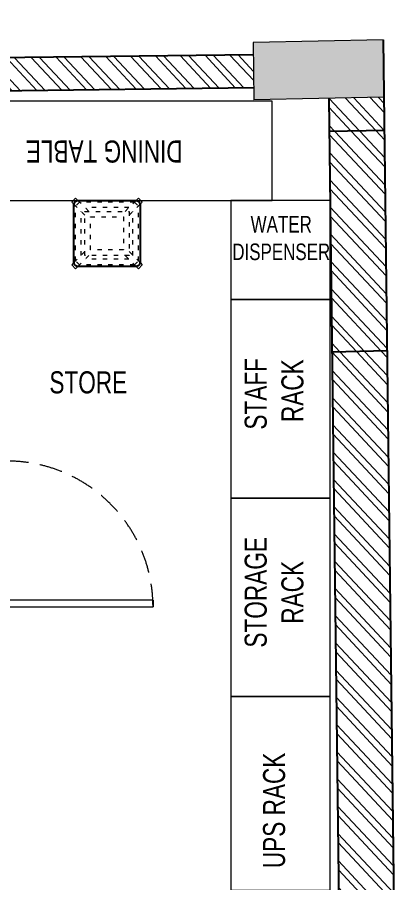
# Model space of a CAD drawing. Header units: feet. Extents: x 3470104 to 3486666, y -5473299 to -5466804.
# Drawn here: x 3484926 to 3486666, y -5470727 to -5466804 of the extents above; entities that cross this region are included whole.
import ezdxf

# ---------------------------------------------------------------- set-up
doc = ezdxf.new("R2010")
doc.units = ezdxf.units.FT
doc.header["$LTSCALE"] = 33
doc.header["$MEASUREMENT"] = 0
doc.linetypes.add('ACAD_ISO03W100', pattern=[30, 12, -18])
doc.linetypes.add('HIDDEN2', pattern=[4.7625, 3.175, -1.5875])
doc.layers.add('A-WALL', color=1, linetype='Continuous')
for name, color, linetype, lineweight in [('Column', 243, 'Continuous', 9), ('Door', 2, 'Continuous', 13), ('LENS-DOOR', 34, 'Continuous', 20), ('LENS-TEXT', 31, 'Continuous', 5), ('LENS_DIMENSION', 193, 'Continuous', 0), ('LENS_TEXT', 31, 'Continuous', 5), ('LK-FF&E WALL', 1, 'Continuous', 9), ('LN-ELEVATION-1', 81, 'Continuous', 25), ('LN-ELEVATION-3', 125, 'Continuous', 18), ('LN-ELEVATION-5', 167, 'Continuous', 5), ('LN-HATCH', 251, 'Continuous', 0)]:
    doc.layers.add(name, color=color, linetype=linetype, lineweight=lineweight)
doc.styles.add('LK TXT', font='GILC____.TTF', dxfattribs={"height": 100})
doc.styles.get("Standard").update_dxf_attribs({"font": 'GILC____.TTF'})
pattern_1 = [(313.1105193, (-2966736.33, 5457578.26), (60.7755651, 56.8937008), []), (313.1105193, (-2966737.62, 5457539.035), (60.7755651, 56.8937008), [])]

# ---------------------------------------------------------------- blocks, each defined once
blk = doc.blocks.new('A$C8114a132')
at = {"layer": 'Column'}
h = blk.add_hatch(color=8, dxfattribs=at)
h.dxf.hatch_style = 1
h.paths.add_polyline_path([(4661.8, -6164.8), (4658.7, -5914.8), (4308.6, -5914.8), (4311.7, -6164.8)])
h.paths.add_polyline_path([(6911.9, -6164.8), (6908.8, -5914.8), (6558.8, -5914.8), (6561.9, -6164.8)])
h.paths.add_polyline_path([(9902.2, -6164.8), (9899.1, -5914.8), (9549, -5914.8), (9552.2, -6164.8)])
h.paths.add_polyline_path([(9976.2, -135.9), (9973, 124.1), (9133.1, 113.7), (9136.3, -146.3)])
h.paths.add_polyline_path([(13352.4, -6164.8), (13349.3, -5914.8), (12999.3, -5914.8), (13002.4, -6164.8)])
h.paths.add_polyline_path([(16485.7, -50.2), (16482.4, 209.8), (15892.5, 197.8), (15895.8, -62.2)])
h.paths.add_polyline_path([(3686.7, -214.1), (3683.5, 45.8), (3323.5, 41.4), (3326.7, -218.6)])
h.paths.add_polyline_path([(1819, -536.6), (1681.7, 312.4), (1418.8, 309.1), (1556.1, -539.8)])
h.paths.add_polyline_path([(2729.1, -6164.8), (2626.4, -5529.8), (2363.8, -5534.9), (2465.7, -6164.8)])
at = {"layer": 'LN-HATCH'}
h = blk.add_hatch(dxfattribs=at)
h.set_pattern_fill('ANSI32', color=256, scale=222, angle=268.1105)
h.set_pattern_definition(pattern_1)
h.paths.add_polyline_path([(3326.1, -163.6), (3324.2, -13.6), (1737.6, -33.4), (1761.8, -183.1)])
h.paths.add_polyline_path([(9135.6, -91.3), (9133.7, 58.7), (3684.2, -9.2), (3686, -159.1)])
h.paths.add_polyline_path([(15895.1, -7.2), (15893.2, 142.8), (9973.7, 69.1), (9975.5, -80.9)])
h = blk.add_hatch(dxfattribs=at)
h.set_pattern_fill('ANSI32', color=256, scale=222, angle=268.1105)
h.set_pattern_definition(pattern_1)
h.paths.add_polyline_path([(4311.7, -6164.8), (4308.6, -5914.8), (2688.6, -5914.8), (2729.1, -6164.8)])
h.paths.add_polyline_path([(6561.9, -6164.8), (6558.8, -5914.8), (4658.7, -5914.8), (4661.8, -6164.8)])
h.paths.add_polyline_path([(9552.2, -6164.8), (9549, -5914.8), (6908.8, -5914.8), (6911.9, -6164.8)])
h.paths.add_polyline_path([(13002.4, -6164.8), (12999.3, -5914.8), (11567.7, -5914.8), (10742.7, -5925.1), (10742.6, -5914.8), (9899.1, -5914.8), (9902.2, -6164.8)])
h.paths.add_polyline_path([(16237.6, -205.3), (16487.5, -200.2), (16485.7, -50.2), (16235.7, -55.3)])
h.paths.add_polyline_path([(16500, -1200.1), (16250, -1205.2), (16308.6, -5914.8), (13349.3, -5914.8), (13352.4, -6164.8), (16561.8, -6164.8)])
h = blk.add_hatch(dxfattribs=at)
h.set_pattern_fill('ANSI32', color=256, scale=222, angle=268.1105)
h.set_pattern_definition(pattern_1)
h.paths.add_polyline_path([(16500, -1200.1), (16487.5, -200.2), (16237.6, -205.3), (16250, -1205.2)])
at = {"layer": 'A-WALL'}
for p, q in [((16482.4, 209.8), (16561.8, -6164.8)), ((15893.2, 142.8), (9973.7, 69.1)), ((15895.1, -7.2), (9975.5, -80.9)), ((16235.7, -55.3), (16308.6, -5914.8)), ((16488.7, -200.2), (16237.6, -205.3)), ((16500, -1200.1), (16250, -1205.2))]:
    blk.add_line(p, q, dxfattribs=at)
at = {"layer": 'Column'}
for p, q in [((16482.4, 209.8), (15892.5, 197.8)), ((15892.5, 197.8), (15895.8, -62.2)), ((16485.7, -50.2), (15895.8, -62.2))]:
    blk.add_line(p, q, dxfattribs=at)
blk = doc.blocks.new('*U44')
at = {"layer": 'LENS-DOOR'}
for p, q in [((548121.7, 1779235.3), (548121.7, 1778573.8)), ((548121.7, 1779235.3), (548153, 1779235.3)), ((548153, 1778573.8), (548153, 1779235.3)), ((547452.5, 1778573.8), (547488.9, 1778573.8)), ((547452.5, 1778568.6), (547452.5, 1778573.8)), ((547488.9, 1778539.9), (547488.9, 1778573.8)), ((548121.7, 1778573.8), (548153, 1778573.8)), ((548192.1, 1778573.8), (548155.6, 1778573.8)), ((548155.6, 1778539.9), (548155.6, 1778573.8)), ((548192.1, 1778568.6), (548192.1, 1778573.8)), ((547447.3, 1778568.6), (547452.5, 1778568.6)), ((547447.3, 1778484.1), (547447.3, 1778568.6)), ((547488.9, 1778539.9), (547499.3, 1778539.9)), ((547499.3, 1778478.9), (547499.3, 1778539.9)), ((548145.2, 1778478.9), (548145.2, 1778539.9)), ((548155.6, 1778539.9), (548145.2, 1778539.9)), ((548197.3, 1778568.6), (548192.1, 1778568.6)), ((548197.3, 1778484.1), (548197.3, 1778568.6)), ((547447.3, 1778484.1), (547452.5, 1778484.1)), ((547452.5, 1778478.9), (547452.5, 1778484.1)), ((547452.5, 1778478.9), (547499.3, 1778478.9)), ((548192.1, 1778478.9), (548145.2, 1778478.9)), ((548192.1, 1778478.9), (548192.1, 1778484.1)), ((548197.3, 1778484.1), (548192.1, 1778484.1))]:
    blk.add_line(p, q, dxfattribs=at)
at = {"layer": 'LENS-DOOR', "color": 7, "linetype": 'HIDDEN2'}
blk.add_ellipse((548153, 1778573.8), major_axis=(-661.5, 0), ratio=1, start_param=-1.570791, end_param=0.051209, dxfattribs=at)
blk = doc.blocks.new('Stool')
at = {"layer": 'LN-ELEVATION-1', "ltscale": 0.5}
blk.add_lwpolyline([(-130, 300), (130, 300, -0.414214), (150, 280), (150, 20, -0.414214), (130, 0), (-130, 0, -0.414214), (-150, 20), (-150, 280, -0.414214)], format="xyb", close=True, dxfattribs=at)
at = {"layer": 'LN-ELEVATION-3', "linetype": 'ACAD_ISO03W100', "ltscale": 0.05}
for p, q in [((-100, 232.3), (-142.4, 274.7)), ((-142.4, 274.7), (-142.4, 25.3)), ((-82.3, 250), (-124.7, 292.4)), ((-124.7, 292.4), (124.7, 292.4)), ((82.3, 250), (124.7, 292.4)), ((100, 232.3), (142.4, 274.7)), ((142.4, 274.7), (142.4, 25.3)), ((-117.4, 249.7), (-117.4, 50.3)), ((-99.7, 267.4), (99.7, 267.4)), ((117.4, 249.7), (117.4, 50.3)), ((-100, 67.7), (-142.4, 25.3)), ((-82.3, 50), (-124.7, 7.6)), ((82.3, 50), (124.7, 7.6)), ((100, 67.7), (142.4, 25.3)), ((-124.7, 7.6), (124.7, 7.6)), ((-99.7, 32.6), (99.7, 32.6))]:
    blk.add_line(p, q, dxfattribs=at)
for points in [[(-132.2, 299.9), (-124.7, 292.4), (-142.4, 274.7), (-149.9, 282.2)], [(132.2, 299.9), (124.7, 292.4), (142.4, 274.7), (149.9, 282.2)], [(-132.2, 0.1), (-124.7, 7.6), (-142.4, 25.3), (-149.9, 17.8)], [(132.2, 0.1), (124.7, 7.6), (142.4, 25.3), (149.9, 17.8)]]:
    blk.add_lwpolyline(points, dxfattribs=at)
for points in [[(-100, 250), (100, 250), (100, 50), (-100, 50)], [(-75, 225), (75, 225), (75, 75), (-75, 75)]]:
    blk.add_lwpolyline(points, close=True, dxfattribs=at)
at = {"layer": 'LN-ELEVATION-5', "ltscale": 0.5}
for points in [[(-149.9, 282.2), (-160.1, 292.4), (-142.4, 310.1), (-132.2, 299.9)], [(149.9, 282.2), (160.1, 292.4), (142.4, 310.1), (132.2, 299.9)], [(-149.9, 17.8), (-160.1, 7.6), (-142.4, -10.1), (-132.2, 0.1)], [(149.9, 17.8), (160.1, 7.6), (142.4, -10.1), (132.2, 0.1)]]:
    blk.add_lwpolyline(points, dxfattribs=at)

msp = doc.modelspace()

# ---------------------------------------------------------------- linework, layer by layer
at = {"layer": 'LK-FF&E WALL'}
for points in [[(3486082.7, -5467183.4), (3484882.7, -5467183.4), (3484882.7, -5467633.4), (3486082.7, -5467633.4)], [(3485895.5, -5468083.4), (3486345.5, -5468083.4), (3486345.5, -5467633.4), (3485895.5, -5467633.4)], [(3485895.5, -5468083.4), (3485895.5, -5468983.4), (3486345.5, -5468983.4), (3486345.5, -5468083.4)], [(3485895.5, -5468983.4), (3485895.5, -5469883.4), (3486345.5, -5469883.4), (3486345.5, -5468983.4)], [(3485895.5, -5469883.4), (3485895.5, -5470760.8), (3486345.5, -5470760.8), (3486345.5, -5469883.4)]]:
    msp.add_lwpolyline(points, close=True, dxfattribs=at)

# ---------------------------------------------------------------- block references
at = {"layer": 'Door', "rotation": 270}
msp.add_blockref('*U44', (1706306.3, -4921324), dxfattribs=at)
at = {"layer": 'LENS_DIMENSION'}
msp.add_blockref('A$C8114a132', (3470104, -5467116), dxfattribs=at)
at = {"layer": 'LK-FF&E WALL', "rotation": 180}
msp.add_blockref('Stool', (3485332.7, -5467633.4), dxfattribs=at)

# ---------------------------------------------------------------- texts
at = {"layer": 'LENS-TEXT', "color": 0, "linetype": 'Continuous', "ltscale": 3, "char_height": 100, "attachment_point": 5, "style": 'LK TXT'}
for s, width, insert, rotation in [('DINING TABLE', 783.964, (3485320.1, -5467411.4), 180), ('STAFF\\P RACK', 1099.487, (3486091.7, -5468510.6), 90), ('STORAGE \\PRACK', 1099.487, (3486091.7, -5469410.6), 90), ('UPS RACK', 1099.487, (3486091.7, -5470399.3), 90)]:
    msp.add_mtext_dynamic_manual_height_columns(s, width=width, gutter_width=1, heights=[0], dxfattribs=dict(at, insert=insert, rotation=rotation))
at = {"layer": 'LENS-TEXT', "color": 0, "linetype": 'Continuous', "ltscale": 3, "insert": (3486123.5, -5467804.8), "char_height": 75, "attachment_point": 5, "style": 'LK TXT'}
msp.add_mtext_dynamic_manual_height_columns('WATER \\PDISPENSER', width=264.162, gutter_width=0.75, heights=[0], dxfattribs=at)
at = {"layer": 'LENS_TEXT', "linetype": 'Continuous', "ltscale": 3, "insert": (3485247.9, -5468459.3), "char_height": 100, "attachment_point": 5}
msp.add_mtext_dynamic_manual_height_columns('STORE', width=730.507, gutter_width=1, heights=[0], dxfattribs=at)

doc.saveas('drawing.dxf')
